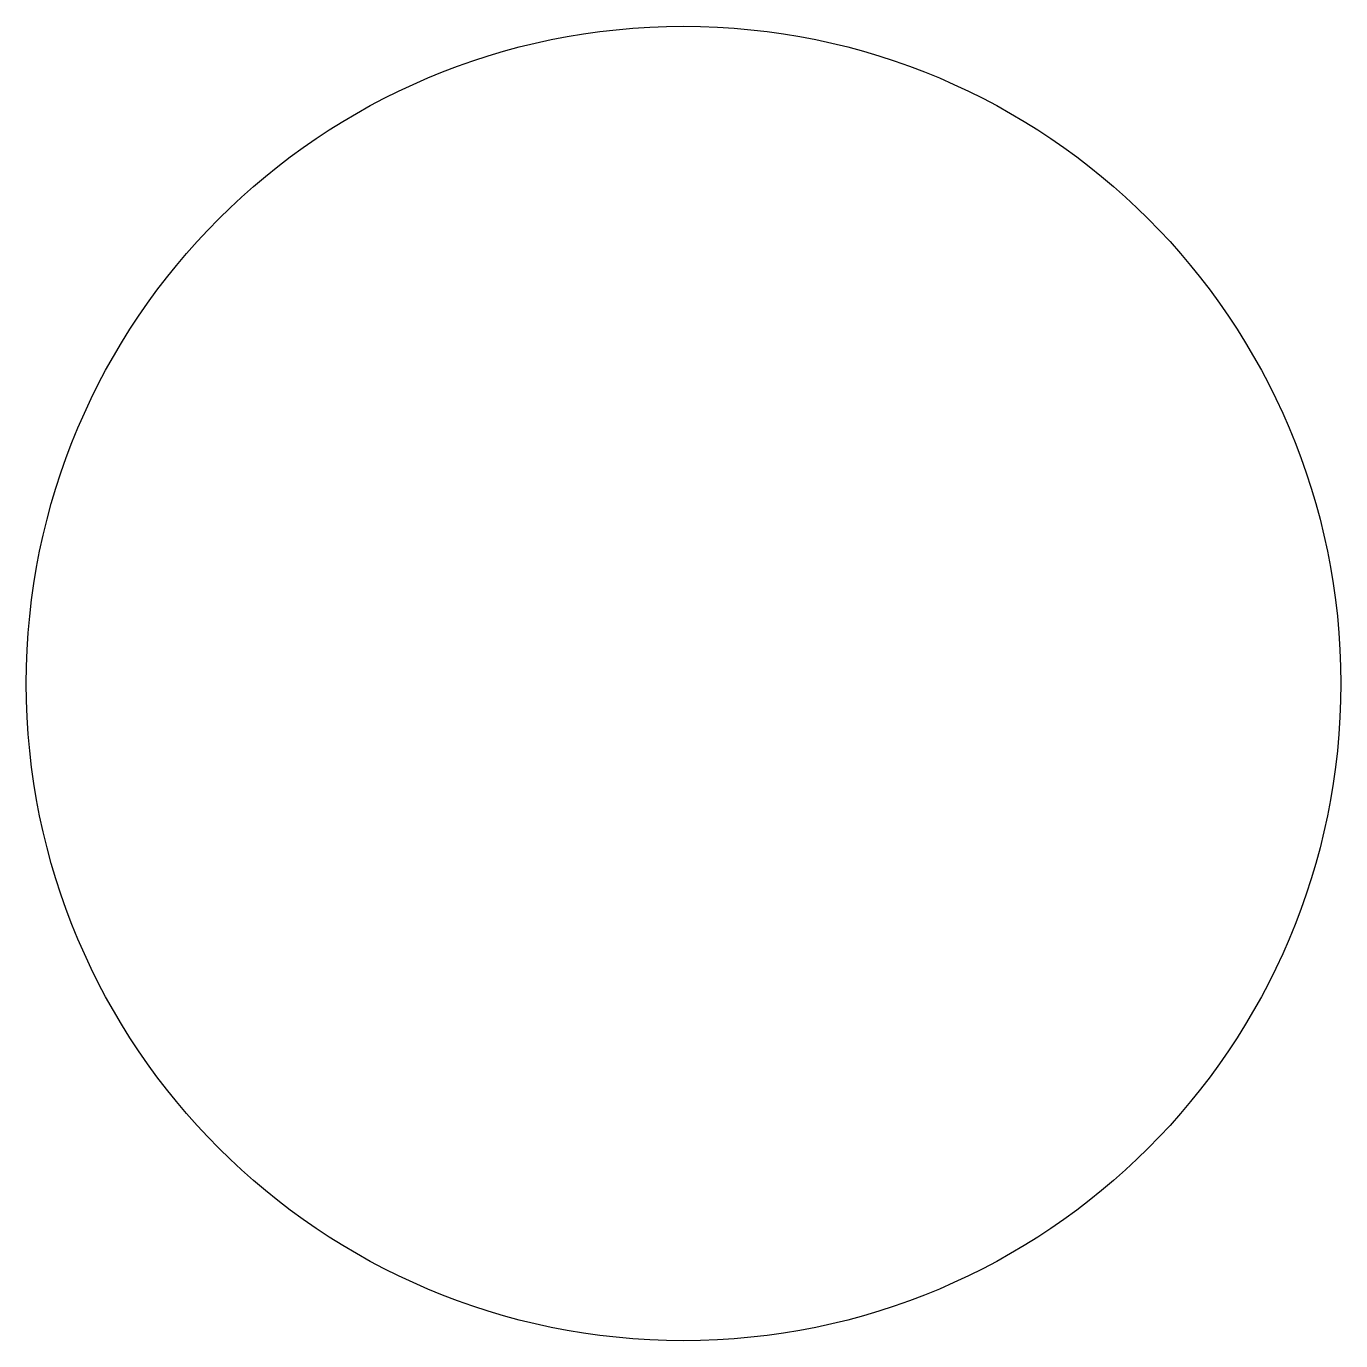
# Model space of a CAD drawing. Header units: millimetres. Extents: x -10196.817 to -10196.567, y -371.294 to -371.044.
import ezdxf

# ---------------------------------------------------------------- set-up
doc = ezdxf.new("R2010")
doc.units = ezdxf.units.MM
doc.header["$LTSCALE"] = 10
doc.layers.add('Tub_esgoto_símbolos', color=2, linetype='Continuous')

msp = doc.modelspace()

# ---------------------------------------------------------------- linework, layer by layer
at = {"layer": 'Tub_esgoto_símbolos'}
msp.add_circle((-10196.69247, -371.16918), 0.125, dxfattribs=at)

doc.saveas('drawing.dxf')
